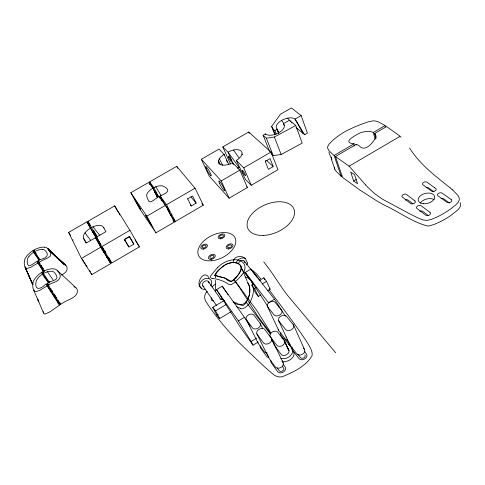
<?xml version="1.0" encoding="UTF-8"?>
<svg xmlns="http://www.w3.org/2000/svg" width="485" height="485" viewBox="0 0 485 485"><rect width="100%" height="100%" fill="white"/><g stroke="black" fill="none" stroke-linecap="round" stroke-linejoin="round"><path stroke-width="0.73" d="M208.805 281.512L208.623 282.015M211.702 297.814C210.199 299.178 211.715 301.003 213.418 300.845M274.856 134.733L271.63 126.427L280.433 114.224L291.443 107.955L301.137 115.594L307.429 133.181L304.671 134.763L295.995 127.488M28.967 256.462L28.063 257.79A8.378 4.28 -32.9 0 0 27.572 258.826C27.093 260.985 26.79 264.47 28.936 265.768A2.104 1.079 -33.2 0 0 29.446 265.768L31.834 264.731L37.169 261.203L43.977 271.806M207.301 291.315C204.197 294.122 203.712 298.742 206.264 302.125C217.729 319.573 231.636 335.444 246.641 349.952C255.213 357.875 263.416 366.224 272.431 373.656C275.516 376.627 280.051 378.1 284.04 376.027C294.528 371.595 305.944 365.86 312.025 355.881C313.061 350.503 308.933 345.805 306.532 341.385C294.759 323.701 281.773 306.866 269.096 289.83M215.273 284.174L214.097 285.095A61.104 41.061 -26.2 0 0 211.872 286.932M48.458 282.646L49.882 281.646M60.049 303.343L60.504 304.447L48.112 285.271L47.324 283.319A15.926 8.694 -33.8 0 1 49.894 282.015C52.35 280.694 59.024 279.79 56.478 275.704C55.345 273.576 53.932 270.854 51.04 271.242A12.21 6.523 -33.5 0 0 47.894 271.679L47.481 271.788A10.876 5.802 -33.4 0 0 41.043 275.147L40.316 275.753A12.386 6.62 -33.4 0 0 37.781 278.39L36.666 280.045A8.73 4.65 -33.5 0 0 36.229 280.979C34.211 289.678 39.158 290.424 45.008 284.768A25.105 13.816 -33.9 0 1 46.293 283.931L58.703 303.161L59.509 305.132L49.876 311.91L45.141 314.007A2.813 1.564 -34.7 0 1 44.062 313.783L43.213 311.552M247.368 262.991L245.277 258.366L242.73 256.941L240.148 256.426L237.238 256.874L234.831 258.287L233.376 260.354L233.194 262.621M42.771 268.387L42.334 268.666A7.493 3.959 -33.2 0 0 41.886 268.981M46.293 283.937L47.081 285.901L39.697 290.388L36.035 291.637A3.965 2.122 -34 0 1 35.017 291.509C32.216 289.327 32.416 284.701 33.271 281.542A11.598 6.172 -33.5 0 1 33.841 280.306L35.654 277.699A16.09 8.603 -33.4 0 1 38.6 274.716L39.552 273.928A14.477 7.73 -33.4 0 1 41.668 272.418L49.143 283.191M37.169 261.203L37.891 263.003L31.052 267.138L27.239 268.478A3.753 1.928 -33.3 0 1 26.529 268.423C23.644 266.72 24.032 262.13 24.796 259.293A11.125 5.681 -32.9 0 1 25.378 258.081L25.966 257.153A14.611 7.481 -32.8 0 1 32.938 250.66L39.352 259.99M257.856 342.222L253.006 345.168L251.139 341.482L256.62 338.154M106.397 257.426L107.106 257.001L95.496 237.662L86.057 243.118L83.705 238.578A10.791 5.687 -30.6 0 1 90.374 228.229L86.918 221.881L68.621 232.412L81.444 258.438L91.792 274.649L110.713 263.61L107.106 257.001M253.679 283.877L251.776 285.016L255.498 292.867L258.293 296.414L260.791 294.91M267.665 290.782L270.169 289.278L266.544 281.361L263.852 277.784L259.402 280.451M244.422 317.299L222.233 286.192L216.462 289.636L238.377 320.943L244.422 317.299L250.024 326.266M274.48 299.184L268.49 302.798L245.222 272.491L250.939 269.078L274.48 299.184L285.471 316.25M48.112 285.271L48.312 285.15A27.245 15.083 -34 0 1 51.471 283.404C60.195 280.773 63.656 276.056 56.078 269.46A11.434 6.099 -33.3 0 0 55.096 269.06L52.568 268.763A15.993 8.542 -33.5 0 0 48.47 269.363L47.93 269.514A14.38 7.675 -33.4 0 0 42.674 271.8L43.383 273.558L49.549 282.494M224.561 300.276L212.721 307.363L215.595 310.855L226.507 304.313M251.776 285.016L254.564 288.539L256.456 287.405M262.13 284.004L266.544 281.361M212.721 307.363L216.789 315.056L218.086 314.28M216.789 315.056L219.663 318.566L231.115 311.691M44.487 271.127L38.873 262.403L40.758 261.324A23.074 12.198 -33.2 0 1 42.383 260.487L47.936 257.814L50.003 256.292A2.449 1.273 -32.5 0 0 50.313 255.886C51.495 252.891 48.846 249.417 46.596 247.641A10.931 5.59 -32.7 0 0 45.675 247.308L44.571 247.132M353.668 181.044L357.53 183.718L354.571 174.667L350.691 172.029L353.668 181.044L356.257 179.505M375.754 137.619L374.656 133.514L375.238 134.206A14.138 7.699 -18.2 0 1 375.978 136.552C374.08 141.911 364.95 152.975 359.185 145.803A18.533 10.3 -19 0 0 356.233 144.33L335.456 156.534L349.121 166.167L400.131 136.297M331.261 159.044L335.274 170.308L341.185 176.34L342.004 175.855M385.496 126.906L385.108 125.548L378.439 121.917A26.408 14.295 -18.4 0 0 376.79 121.377A29.003 15.726 -18.4 0 0 376.033 121.177L374.159 120.874A7.22 3.844 -17.9 0 0 372.886 120.874L368.097 121.874L359.852 124.833A120.45 71.143 -16.3 0 0 354.099 127.222L346.993 130.556A42.516 23.51 -18.1 0 0 341.719 133.611L339.839 134.866A62.662 35.144 -17.4 0 0 332.601 140.511L329.072 144.094L327.636 146.706A8.421 4.589 -19.4 0 0 327.508 147.834L328.969 150.738L334.092 155.485L354.086 143.754L354.117 146.118M354.086 143.754C340.876 142.705 356.087 134.891 360.379 132.829A10.1 5.487 -18.2 0 1 361.834 132.332L364.441 131.75A14.362 7.833 -18.2 0 1 368.618 131.465A12.561 6.838 -18.2 0 1 373.25 132.508L385.108 125.548M374.656 133.514L386.551 126.536L400.01 136.158M155.915 232.812L174.364 222.057L165.591 205.27L159.122 196.546A26.566 14.471 -27.4 0 0 156.352 198.292C154.169 199.565 149.368 204.531 148.113 199.905C147.288 197.631 145.597 195 147.664 192.806A10.712 5.632 -27.5 0 1 152.908 188.156L148.677 182.445L130.823 192.715L139.716 208.896L155.915 232.812L146.809 216.158L130.823 192.715M167.47 209.326L170.805 215.352L175.327 221.493L203.288 205.197L195.043 188.198L176.692 166.343L149.616 181.911L157.661 197.207M273.213 166.555L268.423 169.35L265.21 161.438L270.036 158.631L273.213 166.555L266.514 160.335L265.331 161.02M91.344 227.665A10.785 5.687 -30.5 0 1 103.372 227.216L105.906 231.642L96.491 237.086L101.729 246.665L111.708 263.034L139.395 246.871L129.925 230.302L114.672 205.907L87.882 221.33L97.176 237.256M224.585 155.036L219.068 149.065L201.354 159.268L209.156 176.006L229.108 198.219L247.398 187.537L239.839 170.132L232.448 162.633A10.579 5.565 -24.2 0 1 219.341 163.748A10.579 5.565 -24.2 0 1 224.131 154.418L228.878 164.688M222.785 146.925L228.035 152.163A10.579 5.553 -24 0 1 241.178 151.077A10.579 5.553 -24 0 1 236.292 160.414L245.331 179.25L251.236 185.294L277.99 169.671L270.976 152.041L248.696 131.999L222.785 146.925L230.551 164.136M201.354 159.268L221.215 180.947L239.839 170.132M236.292 160.414L243.749 167.858L270.976 152.041M124.954 239.069L129.222 236.589L133.854 244.1L128.895 246.992L124.342 239.426M190.362 204.84L191.278 205.992L196.116 203.179L192.575 195.97L187.416 198.959M146.809 216.158L165.591 205.27M149.616 181.911L153.878 187.634A10.306 5.42 -27.5 0 1 155.8 186.792L156.225 186.64A11.161 5.868 -27.5 0 1 159.565 185.834L161.735 185.767A7.505 3.941 -27.4 0 1 162.614 185.925C172.217 190.15 166.81 192.988 160.098 195.995L166.579 204.7L195.043 188.198M81.444 258.438L100.716 247.253L95.496 237.662M101.729 246.665L129.925 230.302M269.611 151.508L263.131 135.273L265.483 133.927A10.512 5.402 -22.1 0 0 278.875 132.726A10.512 5.402 -22.1 0 0 283.313 123.754L289.393 120.286L295.741 125.488L302.197 143.13L281.185 154.503L273.243 155.564L271.109 153.569M271.63 126.427L273.006 128.968L274.874 130.592L277.226 129.246L277.614 130.186M301.137 115.594L295.056 119.067A10.555 5.414 -21.6 0 0 281.785 120.304A10.555 5.414 -21.6 0 0 277.074 129.113L277.82 131.132M61.637 275.104L65.069 272.77A5.093 2.74 -32.7 0 0 65.627 272.2A5.347 2.88 -32.7 0 0 66.093 271.606L67.051 269.49L67.045 267.471A13.635 7.305 -33 0 0 66.063 265.628L49.143 250.515M263.131 135.273L266.338 138.183L274.377 137.019L295.741 125.488M237.511 168.174A10.409 5.656 -23.9 0 1 239.105 167.567L239.754 167.373M42.498 249.429L43.68 249.623A7.972 4.08 -32.7 0 1 44.256 249.854C50.01 254.231 46.918 258.317 40.576 259.39A15.12 7.905 -33.1 0 0 38.151 260.615L38.873 262.403M223.197 299.427L220.378 299.196M245.21 277.153L247.841 277.832L250.03 279.245M214.431 275.644L215.661 275.801A56.709 36.763 -29.8 0 1 230.466 281.076L231.345 281.682A76.988 45.832 -28 0 0 238.384 274.577A12.592 7.924 -26.2 0 0 237.147 263.07A12.592 7.924 -26.2 0 0 220.511 268.393A86.566 57.867 -23.5 0 0 214.418 275.638M201.475 288.09C194.443 284.428 204.1 268.09 209.09 278.099M212.618 278.475C210.417 278.711 209.799 276.292 211.381 275.019A90.84 60.746 -23.5 0 1 217.765 267.447M219.747 298.705L222.906 299.287M233.497 302.022L237.82 303.561M250.83 269.763L251.448 270.012A25.202 16.247 -26.3 0 1 253.346 271.066L256.607 273.886L260.681 278.772M65.614 265.21L49.015 250.296L65.372 265.028L48.373 249.26L63.923 264.27L65.845 265.41M238.862 303.98L242.888 305.768L245.61 303.428L247.841 299.324A42.159 27.196 -28.1 0 0 249.332 294.389C250.163 290.357 250.108 285.623 247.259 282.361M73.938 286.544L76.509 288.339A14.35 8.015 -33.6 0 1 77.297 289.891C78.437 297.05 69.373 299.002 64.675 301.888A30.228 17.466 -34.4 0 0 60.504 304.453M240.239 308.442L241.633 308.83A2.874 1.916 -26.4 0 0 242.603 308.739C246.847 307.351 249.842 303.549 251.357 299.469A44.972 29.033 -28 0 0 253.425 291.273L253.522 289.042M233.182 302.01C246.453 312.625 254.382 290.612 247.071 281.585M434.033 191.86L428.546 187.901A2.613 1.564 -14.5 0 0 426.103 187.634M449.643 203.112L443.654 198.795A2.686 1.637 -13.5 0 0 441.12 198.498M412.893 203.761L408.164 200.129A2.601 1.582 -15.5 0 0 405.217 200.014M428.025 215.382L422.799 211.369A2.674 1.655 -14.5 0 0 419.743 211.224M241.997 154.036L242.809 154.703M450.171 187.834C435.287 176.067 419.822 164.336 409.57 148.022M450.225 187.877L451.82 189.265M452.014 189.441L452.359 189.744M75.951 287.744L57.309 270.442M452.457 189.835L457.197 194.606A42.534 26.317 -14.4 0 1 458.343 196.134C462.023 201.457 454.512 205.682 451.032 208.647C444.963 213.085 438.331 216.813 431.244 219.365A25.414 15.581 -14.4 0 1 430.522 219.608L426.885 220.402L423.29 219.972L418.367 218.104L410.146 214.061L382.101 198.989L374.541 193.527L367.775 187.252A44.687 20.085 57.2 0 1 365.599 184.924M331.976 159.159L331.679 158.825M277.093 129.131L278.663 133.229M63.923 264.27L48.251 249.084L59.897 260.512M59.861 260.469L48.112 248.902L58.03 258.82M59.073 259.863L60.122 260.906M47.827 248.569L57.933 258.699M58.994 259.766L60.061 260.833M246.659 186.767L247.398 187.537M349.121 166.167L365.611 184.9M103.372 227.216L104.19 228.077M287.617 118.152L290.733 121.62M291.315 122.268L291.879 122.899M400.628 136.867L400.998 137.297M335.741 352.862L287.55 295.377A46.857 7.039 58.9 0 1 285.489 292.667L284.828 291.776A41.977 6.275 58.9 0 1 282.9 289.108L270.363 270.581L263.719 261.851M201.869 203.476L203.288 205.197M243.985 260.9L260.172 280.748M190.993 196.886L196.116 203.179M92.944 226.841L99.855 235.407M241.833 269.363L253.437 283.919M303.422 348.091L304.325 349.224A4.456 3.256 -23.6 0 1 302.61 354.141A4.456 3.256 -23.6 0 1 296.79 353.844L290.127 345.265A4.389 3.165 -23.9 0 1 289.721 343.168M304.204 351.116L306.453 353.953A4.432 3.262 -23.6 0 1 304.756 358.87A4.432 3.262 -23.6 0 1 298.96 358.554L292.2 349.824M87.112 266.792L86.251 265.58M285.992 337.033L286.392 337.548M286.702 339.827L288.969 342.743A2.522 1.807 -24.1 0 0 289.26 343.028M297.851 354.165L300.524 357.597A2.589 1.904 -23.6 0 0 303.901 357.778A2.589 1.904 -23.6 0 0 304.895 354.911M283.822 339.003L281.112 335.499A4.262 3.013 -24.4 0 1 280.997 332.819M287.162 347.933L288.545 349.733A4.395 3.189 -24.9 0 1 286.774 354.59A4.395 3.189 -24.9 0 1 281.088 354.292L274.74 345.823M245.834 301.719L270.418 334.183M154.454 191.981L154.721 192.351M156.904 196.589L157.225 196.922L155.394 193.394M269.478 288.357L270.169 289.278M250.775 280.075L251 280.397M85.02 232.836L90.556 240.257M270.709 333.534L257.699 316.068L239.681 287.75L233.746 279.33L256.474 310.036L269.369 330.418L270.86 333.522M282.058 361.173L282.925 362.337A4.468 3.28 -25.8 0 1 281.094 367.339A4.468 3.28 -25.8 0 1 275.334 366.987L268.969 358.197A4.401 3.183 -26 0 1 268.551 356.402M283.016 364.102L285.174 367.018A4.444 3.286 -25.8 0 1 283.367 372.013A4.444 3.286 -25.8 0 1 277.632 371.643L271.267 362.835A4.377 3.189 -26 0 1 270.915 360.688M250.939 269.078L257.044 277.365M282.312 366.23L283.604 367.982A2.589 1.916 -25.8 0 1 282.549 370.892A2.589 1.916 -25.8 0 1 279.202 370.679L277.074 367.745M172.951 220.135L173.23 220.517M173.515 220.899L174.364 222.057M228.035 152.163L239.105 167.567M245.222 272.491L251.266 280.821L267.405 305.859M265.974 352.468L268.144 355.45M219.911 298.069L208.805 282.046M233.455 150.029L238.978 157.831M253.006 345.168L240.039 326.732L216.462 289.636M202.7 285.677L216.668 305.683M281.639 120.389L283.646 123.293M48.524 283.028L42.377 274.183L41.668 272.418M42.674 271.806L43.359 272.8M47.481 271.788L53.107 279.972M32.931 250.654L33.58 252.273L38.891 259.99M222.233 286.192L228.059 294.704M44.523 247.186A14.344 7.342 -32.8 0 0 33.889 250.054L34.653 251.181M35.417 252.297L36.175 253.406M33.895 250.072L34.544 251.679L39.873 259.469M47.081 285.901L59.509 305.132M47.324 283.319L48.106 284.525M48.494 285.131L49.276 286.338M50.44 288.145L51.216 289.345M52.38 291.152L52.768 291.752M54.314 294.146L54.702 294.747M55.084 295.341L55.472 295.941M56.242 297.135L56.624 297.729M58.546 300.706L58.927 301.3M154.964 192.715L155.242 193.151M86.033 265.24L85.311 264.107M38.151 260.615L40.031 263.543M41.158 265.295L41.91 266.459M42.656 267.623L43.401 268.787M37.891 263.003L43.541 271.794M103.05 248.235L102.723 247.762L103.032 248.362M68.621 232.412L70.622 235.571M304.671 134.763L295.056 119.067L302.979 133.375M83.705 238.578L86.184 242.506M283.313 123.754L284.386 125.482M93.884 231.472L93.466 230.83L94.296 232.357M135.024 239.863L139.395 246.871M238.377 320.943L251.139 341.482M103.256 248.569L103.493 248.95M93.993 231.648L94.345 232.224M105.154 251.988L105.918 253.17L105.281 251.988M100.716 247.253L110.713 263.61M95.769 234.849L96.539 236.043L95.393 233.982M86.918 221.881L100.152 244.264A10.615 5.79 -30.8 0 0 99.279 244.804M90.374 228.229L100.152 244.264M85.039 263.664L84.463 262.706M87.882 221.33L90.331 225.355M94.575 232.333L95.175 233.321M95.775 234.31L96.376 235.292M105.027 251.782L103.632 249.417M102.765 249.963L101.729 248.338L104.924 253.746L102.911 250.199M155.8 186.792L161.129 195.625M95.648 234.643L94.442 232.612M94.478 232.442L95.236 233.721M251.151 280.627L251.879 282.252M96.491 237.086L99.583 242.245M99.946 242.852L100.128 243.155M100.492 243.761L101.038 244.67M124.433 239.505L125.718 241.651L125.021 240.433M104.208 250.151L104.536 250.696M83.863 261.694L84.16 262.203M124.475 239.499L124.766 239.996M128.895 246.992L124.566 239.56L129.568 236.656L133.854 244.1M104.699 250.975L105.009 251.509M83.566 261.185L83.002 260.202M114.672 205.907L118.358 212.351M119.098 213.642L119.837 214.934M103.487 249.169L103.123 248.532M165.13 205.094L160.098 195.995M165.464 205.701L165.797 206.307M159.122 196.546L160.48 198.989M161.153 200.208L161.493 200.814M82.511 259.317L82.747 259.742M108.531 257.244L111.708 263.034M331.51 158.546L331.049 157.431M215.595 310.855L219.663 318.566M149.222 183.482L149.768 184.512M166.579 204.7L175.327 221.493M153.878 187.634L158.583 196.704M152.914 188.162L157.631 197.225M219.378 158.716L222.663 165.227M246.18 319.263L258.032 343.01M187.701 198.802L191.278 205.992M89.767 270.581L90.44 271.94M91.119 273.298L91.792 274.649M256.868 333.819L268.726 357.772M176.692 166.343L177.662 168.319M260.318 323.689L262.585 328.351M232.448 162.633L232.933 163.639M233.097 163.972L233.255 164.306M271.539 338.585L283.179 362.768M271.764 339.736L274.558 345.538M288.739 350.018L284.701 341.507L288.969 350.619L284.616 341.222M254.564 288.539L258.293 296.414M460.162 202.633C462.46 208.138 455.197 211.618 451.893 214.667A63.626 38.139 -15.4 0 1 447.128 217.886A57 34.326 -15.2 0 1 440.338 221.694L434.22 224.416L429.437 225.871A6.402 4.025 -13.9 0 1 427.594 225.992C412.026 222.027 398.785 211.63 384.205 205.082A422.283 191.163 -8.5 0 1 376.287 200.578L359.67 189.865L342.543 177.419L335.456 156.534M267.429 306.447L278.687 330.455M278.632 320.621L289.872 344.859M218.62 162.639L219.202 163.906M263.852 277.784L264.762 279.772M221.215 180.947L229.108 198.219M33.629 290.066L38.83 301.931M293.595 325.168L304.592 349.643M228.344 152.866L233.297 164.124M24.996 266.938L32.798 284.368M218.541 160.62L220.378 164.785M25.081 267.132L32.834 284.701M32.804 284.622L25.196 267.344L32.301 283.804M265.483 133.927L265.768 134.594M243.749 167.858L251.236 185.294M240.736 266.101L246.98 280.669M38.673 301.561L37.672 299.203L43.553 313.128M73.017 240.166L72.902 239.814M59.897 302.979L59.697 302.488A30.234 17.399 -34.4 0 1 59.946 302.319M248.696 131.999L249.26 133.363M277.723 130.453L277.941 130.992M278.05 131.259L278.808 133.157M266.338 138.183L273.243 155.564M274.377 137.019L281.185 154.503M274.874 130.592L276.147 133.896M273.006 128.968L275.159 134.521M278.19 132.138L278.56 133.139M328.878 152.108L330.073 155.588M334.092 155.485L341.185 176.34M331.019 157.334L330.667 155.94M373.244 132.514L375.208 139.237M334.802 169.332L334.614 168.483A8.257 4.674 -19.1 0 1 334.644 167.713M375.05 133.951L376.148 138.104M356.233 144.336L356.257 145.118M215.419 274.777L215.461 277.766M215.455 280.385L215.595 291.806M34.538 251.666A10.937 5.596 -32.8 0 1 42.462 249.478M57.879 303.749A33.871 19.564 -34.4 0 1 58.703 303.161M50.701 291.394A8.748 4.814 -33.8 0 1 52.228 290.388M28.997 256.468A11.191 5.729 -32.8 0 1 33.58 252.267M226.252 160.147A2.995 0.485 60.2 0 1 227.319 162.148M170.799 215.34A34.465 19.697 -27.2 0 1 171.484 214.91M238.371 263.943A3.54 2.734 -38.8 0 1 241.779 260.469A3.54 2.734 -38.8 0 1 244.852 262.737M247.429 262.955A6.444 4.971 -38.8 0 1 246.732 264.937M235.959 263.179A6.444 4.971 -38.8 0 1 245.277 258.366M203.9 286.72A3.559 2.758 -35.5 0 1 204.161 281.597A3.559 2.758 -35.5 0 1 209.059 283.076M205.573 289.266A6.475 5.014 -35.5 0 1 199.862 283.949A6.475 5.014 -35.5 0 1 208.144 278.378A6.475 5.014 -35.5 0 1 210.696 285.823M292.303 349.964A4.371 3.171 -23.9 0 1 292.146 347.163M268.999 357.536A4.335 3.122 -26.1 0 1 266.611 356.39L260.554 348.012A4.268 3.037 -26.3 0 1 260.239 345.963M290.297 344.78A4.323 3.104 -24.1 0 1 288.405 344.435M267.126 352.91A4.353 3.116 -26.1 0 1 264.313 351.77L258.262 343.41A4.292 3.031 -26.3 0 1 257.881 341.701M287.708 340.1A4.347 3.098 -24.1 0 1 285.259 338.997L278.93 330.849A4.28 3.007 -24.4 0 1 278.499 329.169M280.767 358.36A8.057 5.844 -24.9 0 0 290.206 355.917A8.057 5.844 -24.9 0 0 291.825 348.212L285.332 339.846A7.942 5.681 -25.2 0 0 281.797 337.936M293.128 351.019A8.033 5.85 -24.9 0 1 291.527 358.73A8.033 5.85 -24.9 0 1 282.112 361.155M274.613 345.635A4.335 3.098 -25.2 0 1 274.316 344.071M275.832 347.933A4.316 3.104 -25.1 0 1 275.832 347.224M420.295 203.154A8.372 5.123 -14.2 0 1 434.208 199.656M331.534 158.201A6.699 5.135 -50.5 0 1 331.285 157.467M212.63 278.457A52.956 34.332 -29.8 0 1 228.314 284.119L230.921 284.798L233.879 283.064A80.783 48.1 -28 0 0 241.281 275.577M217.753 267.441A16.575 10.421 -26.2 0 1 239.62 260.457A16.575 10.421 -26.2 0 1 241.294 275.583M251.951 282.221A30.876 20.018 -27.2 0 1 252.958 284.822M253.443 288.236A30.876 20.018 -27.2 0 1 253.443 289.06M236.686 306.732A131.896 91.55 -35.6 0 1 240.366 308.302M140.626 209.302L135.115 199.941L140.626 209.302M95.581 236.589L92.489 231.369L95.563 236.583M241.239 268.49C239.426 273.934 232.248 286.817 225.852 278.608A17.49 11.143 -27.6 0 0 223.712 277.541C207.913 276.207 219.317 269.345 225.931 264.44A9.682 6.069 -26.2 0 1 227.271 263.822L229.69 263.052A13.768 8.669 -26.2 0 1 233.649 262.537L234.116 262.537A12.125 7.627 -26.2 0 1 240.239 265.234A13.556 8.524 -26.2 0 1 241.203 267.781L241.239 268.49M145.749 215.564L151.441 225.295L145.749 215.564M155.151 191.217L158.165 196.383L155.151 191.217M166.464 206.483L169.58 211.83L166.488 206.489M451.286 199.638L442.265 193.194A2.704 1.637 -13.7 0 0 438.567 193.376A2.704 1.637 -13.7 0 0 437.961 195.788L446.921 202.275A2.746 1.679 -13.1 0 0 450.704 202.106A2.746 1.679 -13.1 0 0 451.286 199.638M434.336 187.507L427.079 182.257A2.625 1.588 -14.5 0 0 423.508 182.421A2.625 1.588 -14.5 0 0 422.865 184.779L431.407 191.029A2.667 1.607 -13.9 0 0 435.063 190.847A2.667 1.607 -13.9 0 0 435.669 188.465L434.336 187.507M430.031 212.472L421.295 205.822A2.692 1.655 -14.6 0 0 417.633 205.973A2.692 1.655 -14.6 0 0 416.961 208.429L425.636 215.128A2.734 1.697 -14.1 0 0 429.383 214.988A2.734 1.697 -14.1 0 0 430.031 212.472M414.905 200.942L406.582 194.533A2.613 1.613 -15.5 0 0 403.041 194.673A2.613 1.613 -15.5 0 0 402.344 197.074L410.613 203.518A2.655 1.625 -14.9 0 0 414.238 203.367A2.655 1.625 -14.9 0 0 414.905 200.942M281.585 310.273L275.147 302.325A4.395 2.977 -24.5 0 0 269.527 302.228A4.395 2.977 -24.5 0 0 267.671 306.835L274.013 314.856A4.462 3.062 -24.3 0 0 279.754 315.001A4.462 3.062 -24.3 0 0 281.585 310.273M293.328 324.756L286.544 316.384A4.51 3.128 -24.1 0 0 280.736 316.232A4.51 3.128 -24.1 0 0 278.887 321.028L285.562 329.473A4.583 3.225 -23.8 0 0 291.503 329.685A4.583 3.225 -23.8 0 0 293.328 324.756M284.283 340.622L277.832 332.267A4.377 3.086 -25.2 0 0 272.224 332.061A4.377 3.086 -25.2 0 0 270.387 336.79L276.741 345.217A4.444 3.177 -25 0 0 282.47 345.484A4.444 3.177 -25 0 0 284.283 340.622M260.075 323.283L253.928 315.123A4.407 2.995 -26.3 0 0 248.375 314.977A4.407 2.995 -26.3 0 0 246.41 319.663L252.455 327.896A4.474 3.086 -26.2 0 0 258.129 328.096A4.474 3.086 -26.2 0 0 260.075 323.283M271.285 338.16L264.81 329.564A4.523 3.152 -26 0 0 259.069 329.357A4.523 3.152 -26 0 0 257.105 334.238L263.476 342.913A4.595 3.249 -25.9 0 0 269.345 343.174A4.595 3.249 -25.9 0 0 271.285 338.16M263.41 235.407A25.002 14.908 -23 0 0 294.049 209.405A25.002 14.908 -23 0 0 254.983 210.957A25.002 14.908 -23 0 0 263.41 235.407M206.361 168.774A5.462 0.752 60.1 0 0 211.114 175.952A5.462 0.752 60.1 0 0 207.913 168.877A5.462 0.752 60.1 0 0 206.361 168.774M219.681 183.676A5.65 0.806 59.9 0 0 224.549 190.72A5.65 0.806 59.9 0 0 220.966 183.094A5.65 0.806 59.9 0 0 219.681 183.676M228.671 157.522A2.995 0.503 60.3 0 0 231.327 161.426A2.995 0.503 60.3 0 0 229.654 157.492A2.995 0.503 60.3 0 0 228.671 157.522M242.682 171.823A3.098 0.54 60 0 0 245.41 175.637A3.098 0.54 60 0 0 243.518 171.405A3.098 0.54 60 0 0 242.682 171.823M228.532 248.914A3.644 2.213 -25.6 0 0 232.915 244.943A3.644 2.213 -25.6 0 0 227.265 245.283A3.644 2.213 -25.6 0 0 228.532 248.914M220.669 238.82A3.571 2.122 -25.7 0 0 224.694 234.837A3.571 2.122 -25.7 0 0 219.075 235.51A3.571 2.122 -25.7 0 0 220.669 238.82M210.999 259.402A3.656 2.225 -26.7 0 0 215.152 255.262A3.656 2.225 -26.7 0 0 209.423 255.886A3.656 2.225 -26.7 0 0 210.999 259.402M203.245 249.09A3.583 2.134 -26.8 0 0 207.331 245.064A3.583 2.134 -26.8 0 0 201.754 245.707A3.583 2.134 -26.8 0 0 203.245 249.09M211.418 260.784A20.309 12.21 -26.2 0 0 235.31 238.341A20.309 12.21 -26.2 0 0 203.761 241.021A20.309 12.21 -26.2 0 0 211.418 260.784M228.962 247.853A2.128 1.291 -25.6 0 0 231.521 245.537A2.128 1.291 -25.6 0 0 228.229 245.731A2.128 1.291 -25.6 0 0 228.962 247.853M221.002 237.802A2.085 1.237 -25.7 0 0 223.355 235.486A2.085 1.237 -25.7 0 0 220.075 235.874A2.085 1.237 -25.7 0 0 221.002 237.802M211.351 258.335A2.134 1.297 -26.7 0 0 213.776 255.922A2.134 1.297 -26.7 0 0 210.435 256.28A2.134 1.297 -26.7 0 0 211.351 258.335M203.603 248.053A2.085 1.243 -26.8 0 0 205.992 245.713A2.085 1.243 -26.8 0 0 202.736 246.083A2.085 1.243 -26.8 0 0 203.603 248.053M423.393 203.742A8.421 5.117 -14.3 0 0 434.578 196.346A8.421 5.117 -14.3 0 0 421.271 195.134A8.421 5.117 -14.3 0 0 423.393 203.742"/></g></svg>
